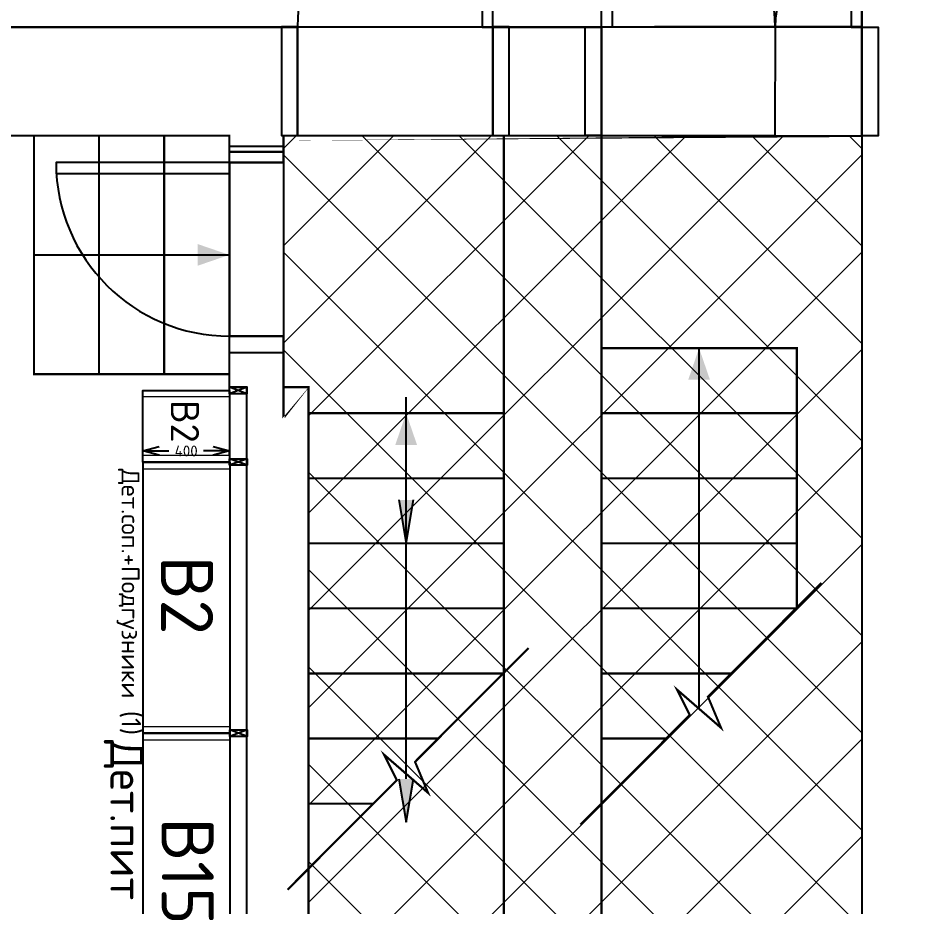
# Model space of a CAD drawing. Extents: x 2032930 to 2119419, y 2254097 to 2318481.
# Drawn here: x 2089750 to 2093928, y 2291763 to 2295861 of the extents above; entities that cross this region are included whole.
import ezdxf
from ezdxf.enums import TextEntityAlignment as Align

# ---------------------------------------------------------------- set-up
doc = ezdxf.new("R2010")
doc.units = 0
doc.header["$LTSCALE"] = 50
doc.set_wipeout_variables(frame=1)
doc.header["$PDMODE"] = 34
doc.header["$PDSIZE"] = 20
doc.layers.get('0').update_dxf_attribs({"linetype": 'CONTINUOUS'})
doc.layers.get('Defpoints').update_dxf_attribs({"linetype": 'CONTINUOUS'})
for name, color, linetype in [('Вспомогательные линии ПП', 7, 'CONTINUOUS'), ('ДВЕРИ JDA', 86, 'CONTINUOUS'), ('ДВЕРИ СУЩЕСТВУЮЩИЕ', 5, 'CONTINUOUS'), ('ДВЕРИ УСТАНАВЛИВАЕМЫЕ', 86, 'CONTINUOUS'), ('ДВЕРИ_НАПРАВЛЕНИЕ JDA', 86, 'CONTINUOUS'), ('Лестница-пандус-разгрузка существующие', 250, 'CONTINUOUS'), ('ПОКУПАТЕЛЬСКИЕ ПОТОКИ', 7, 'CONTINUOUS'), ('ПРОЕМЫ JDA', 7, 'CONTINUOUS'), ('ТО_ТП', 6, 'CONTINUOUS'), ('ТО_ТП_JDA', 6, 'CONTINUOUS'), ('ТО_ТП_ТЕКСТ JDA', 7, 'CONTINUOUS'), ('ТО_ТП_ТЕКСТ ТП', 7, 'CONTINUOUS'), ('ТОВАРНЫЕ ГРУППЫ JDA', 7, 'CONTINUOUS')]:
    doc.layers.add(name, color=color, linetype=linetype)
doc.layers.add('Стены обмер', color=250, linetype='CONTINUOUS', lineweight=20)
doc.layers.add('Территория собственника', color=7, linetype='CONTINUOUS', lineweight=18)
doc.styles.get("Standard").update_dxf_attribs({"font": 'isocpeur.ttf'})
doc.dimstyles.get("Standard").update_dxf_attribs({"dimscale": 0, "dimtxt": 180, "dimasz": 75, "dimexe": 0, "dimexo": 0, "dimgap": 30, "dimtad": 1, "dimdec": 0, "dimdsep": 46, "dimtxsty": 'Standard', "dimblk1": '_OPEN30_', "dimblk2": '_OPEN30_', "dimsah": 1, "dimcen": 25, "dimadec": 0, "dimazin": 0, "dimtfac": 1, "dimtdec": 0, "dimtmove": 0, "dimatfit": 3, "dimldrblk": '_OPEN30_', "dimfxl": 1, "dimtolj": 1, "dimtzin": 0, "dimarcsym": 0})

# ---------------------------------------------------------------- blocks, each defined once
blk = doc.blocks.new('*U139')
at = {"layer": 'Вспомогательные линии ПП'}
for p, q in [((300, -550), (0, -550)), ((600, -550), (300, -550)), ((900, -550), (600, -550))]:
    blk.add_line(p, q, dxfattribs=at)
blk.add_solid([(145.8214454379049, -500), (145.8214454379049, -600), (0, -550)], dxfattribs=at)
at = {"layer": 'Лестница-пандус-разгрузка существующие', "const_width": 10}
for points in [[(300, 0), (0, 0), (0, -1100), (300, -1100), (300, 0)], [(600, 0), (300, 0), (300, -1100), (600, -1100), (600, 0)], [(900, 0), (600, 0), (600, -1100), (900, -1100), (900, 0)]]:
    blk.add_lwpolyline(points, dxfattribs=at)
blk = doc.blocks.new('*U687')
at = {"color": 7, "true_color": 0xf2f2f2}
blk.add_wipeout([(-1.1368683772161603e-13, 2.2737367544323206e-13), (-900.0000000000002, 0), (-900.0000000000002, -499.99999999969384), (-1.1368683772161603e-13, -499.9999999996937)], dxfattribs=at).dxf.layer = 'Defpoints'
at = {"layer": 'ДВЕРИ JDA'}
for p, q in [((0, 0), (0, -499.9999999996938)), ((-900, -7.105427357601002e-15), (-900, -499.9999999996938))]:
    blk.add_line(p, q, dxfattribs=at)
at = {"layer": 'ДВЕРИ JDA', "color": 76}
for points in [[(0, 0), (-1.024225630920067e-13, 899.9999999999999), (-49.75000000000021, 899.9999999999999), (-49.75, 0)], [(-899.9999999999998, -499.9999999996936), (-900, 1.651860762652852), (-974.75, 1.651860762652852), (-974.7499999999998, -499.9999999996936)], [(74.75000000000011, -499.9999999996936), (74.75, 1.651860762652859), (0, 1.651860762652859), (2.273736754432321e-13, -499.9999999996936)]]:
    blk.add_lwpolyline(points, close=True, dxfattribs=at)
at = {"layer": 'ДВЕРИ_НАПРАВЛЕНИЕ JDA', "color": 76}
blk.add_arc((0, 0), 900, 90.00000000000001, 180, dxfattribs=at)
at = {"layer": 'ПРОЕМЫ JDA', "transparency": 33554457}
blk.add_lwpolyline([(0, 0), (-900, -7.105427357601002e-15), (-900, -499.999999999694), (0, -499.9999999996938)], close=True, dxfattribs=at)
blk = doc.blocks.new('*U691')
at = {"color": 7, "true_color": 0xf2f2f2}
blk.add_wipeout([(-1.1368683772161603e-13, 2.2737367544323206e-13), (-800.0000000000002, 0), (-800.0000000000002, -249.17406961850054), (-1.1368683772161603e-13, -249.1740696185003)], dxfattribs=at).dxf.layer = 'Defpoints'
at = {"layer": 'ДВЕРИ JDA'}
for p, q in [((-800, 0), (-800, -249.1740696185004)), ((0, 0), (0, -249.1740696185004))]:
    blk.add_line(p, q, dxfattribs=at)
at = {"layer": 'ДВЕРИ JDA', "color": 76}
for points in [[(0, 0), (-1.13686837721616e-13, 799.9999999999999), (-49.75000000000023, 799.9999999999999), (-49.75, 0)], [(-799.9999999999998, -249.1740696185002), (-800, 1.651860762652859), (-874.75, 1.651860762652859), (-874.7499999999998, -249.1740696185002)], [(74.75000000000011, -249.1740696185002), (74.75, 1.651860762652859), (0, 1.651860762652859), (2.273736754432321e-13, -249.1740696185002)]]:
    blk.add_lwpolyline(points, close=True, dxfattribs=at)
at = {"layer": 'ДВЕРИ_НАПРАВЛЕНИЕ JDA', "color": 76}
blk.add_arc((0, 0), 800, 90.00000000000001, 180, dxfattribs=at)
at = {"layer": 'ПРОЕМЫ JDA', "transparency": 33554457}
blk.add_lwpolyline([(0, 0), (-800, 0), (-800, -249.1740696185005), (0, -249.1740696185004)], close=True, dxfattribs=at)
blk = doc.blocks.new('*U719')
at = {"color": 7, "true_color": 0xf2f2f2}
blk.add_wipeout([(-800.0000000000001, -1.3642420526593924e-12), (0, 0), (0, -500.9857038700443), (-800.0000000000001, -500.98570387004577)], dxfattribs=at).dxf.layer = 'Defpoints'
at = {"layer": 'ДВЕРИ JDA', "color": 18, "linetype": 'ByBlock', "true_color": 0x000000}
blk.add_line((-800, -500.9857038700457), (-800, -1.405746437499029e-12), dxfattribs=at)
at = {"layer": 'ДВЕРИ JDA', "color": 18, "true_color": 0x000000}
for points in [[(-800, -1.405746437499029e-12), (-800.0000000000013, 799.9999999999986), (-750.0000000000013, 799.9999999999986), (-750, -1.405746437499029e-12)], [(-875.0434342803201, -500.9857038700457), (-875.0434342812514, -1.405746437499029e-12), (-800, -1.405746437499029e-12), (-799.9999999990687, -500.9857038700457)]]:
    blk.add_lwpolyline(points, close=True, dxfattribs=at)
at = {"color": 7, "true_color": 0xf2f2f2}
blk.add_wipeout([(2.842170943040401e-14, 0), (400.0000000000001, -4.547473508864641e-13), (400.0000000000001, -500.98570387004486), (2.842170943040401e-14, -500.9857038700444)], dxfattribs=at).dxf.layer = 'Defpoints'
at = {"layer": 'ДВЕРИ JDA', "color": 18, "linetype": 'ByBlock', "true_color": 0x000000}
blk.add_line((400, -500.9857038700447), (400, -4.685821458330097e-13), dxfattribs=at)
at = {"layer": 'ДВЕРИ JDA', "color": 18, "true_color": 0x000000}
for points in [[(400, -4.685821458330097e-13), (400.0000000000005, 399.9999999999995), (350.0000000000005, 399.9999999999995), (350, -4.685821458330097e-13)], [(400.0000000009313, -500.9857038700447), (400, -4.685821458330097e-13), (475.0434342812514, -4.685821458330097e-13), (475.0434342821827, -500.9857038700447)]]:
    blk.add_lwpolyline(points, close=True, dxfattribs=at)
at = {"layer": 'ДВЕРИ_НАПРАВЛЕНИЕ JDA', "color": 18, "true_color": 0x000000}
for centre, radius, start, end in [((-800, -1.405746437499029e-12), 800, 1.272221872585407e-13, 90), ((400.0000000000001, -4.685821458330098e-13), 400.0000000000001, 90, 179.9999999999999)]:
    blk.add_arc(centre, radius, start, end, dxfattribs=at)
at = {"layer": 'ПРОЕМЫ JDA', "transparency": 33554457}
for points in [[(-800, -1.405746437499029e-12), (2.842170943040401e-14, 0), (2.842170943040401e-14, -500.9857038700443), (-800, -500.9857038700457)], [(2.842170943040401e-14, -500.9857038700443), (400, -500.9857038700447), (400, -4.685821458330097e-13), (2.842170943040401e-14, 0)]]:
    blk.add_lwpolyline(points, close=True, dxfattribs=at)
blk = doc.blocks.new('В15 стеллаж 400')
at = {"layer": 'ТО_ТП', "color": 212, "lineweight": 5}
for p, q in [((-1233.948741650209, -479.9999962783586), (-1233.948741650209, -79.9999962783586)), ((-46.05120279244147, -479.9999962783586), (-46.05120279244147, -79.9999962783586))]:
    blk.add_line(p, q, dxfattribs=at)
at = {"layer": 'ТО_ТП_JDA'}
blk.add_lwpolyline([(-14.99997222132515, -479.9999962783586), (-1264.999972221325, -479.9999962783586), (-1264.999972221325, -79.9999962783586), (-14.99997222132515, -79.9999962783586)], close=True, dxfattribs=at)
at = {"layer": 'ТО_ТП_ТЕКСТ JDA', "lineweight": 40}
blk.add_text('В15', height=240, dxfattribs=at).set_placement((-628.1597853126004, -393.895359631575), align=Align.CENTER)
blk = doc.blocks.new('СБ Стойка H1700')
at = {"layer": 'ТО_ТП', "color": 212}
for p, q in [((-30, 0), (0, -80)), ((0, 0), (-30, -80))]:
    blk.add_line(p, q, dxfattribs=at)
blk.add_lwpolyline([(0, -80), (-30, -80), (-30, 0), (0, 0)], close=True, dxfattribs=at)
blk = doc.blocks.new('*U275')
at = {"layer": 'ТО_ТП'}
for p in [(-1249.999998537274, 5.516620149137452e-06), (0, 0), (0, 0), (0, 0), (-1249.999993643491, -7.533468306064606e-06)]:
    blk.add_blockref('СБ Стойка H1700', p, dxfattribs=at)
at = {"layer": 'ТО_ТП', "linetype": 'ByBlock'}
blk.add_blockref('В15 стеллаж 400', (0, 0), dxfattribs=at)
blk = doc.blocks.new('_OPEN30_')
at = {"color": 0, "linetype": 'ByBlock'}
for p, q in [((-1, 0.26794919), (0, 0)), ((0, 0), (-1, -0.26794919)), ((0, 0), (-1, 0))]:
    blk.add_line(p, q, dxfattribs=at)
blk = doc.blocks.new('*D245')
at = {"layer": 'Defpoints', "color": 0, "transparency": 16777216}
for p in [(-51.06360778748058, 5.69278709438813e-15), (-30.96741853794083, 0), (-16.39301811624318, -400)]:
    blk.add_point(p, dxfattribs=at)
at = {"layer": 'ТО_ТП_ТЕКСТ ТП', "color": 0, "lineweight": -2, "transparency": 16777216}
for p, q in [((-30.96741853794083, 0), (-51.06360778748058, 5.69278709438813e-15)), ((-51.06360778748059, -74.99999999999999), (-51.06360778748061, -120)), ((-51.06360778748065, -325), (-51.06360778748064, -280)), ((-16.39301811624318, -400), (-51.06360778748066, -400))]:
    blk.add_line(p, q, dxfattribs=at)
at = {"layer": 'ТО_ТП_ТЕКСТ ТП', "color": 0, "lineweight": -2, "transparency": 16777216, "xscale": 75, "yscale": 75, "zscale": 75}
for p, rotation in [((-51.06360778748058, 5.69278709438813e-15), 90), ((-51.06360778748066, -400), 270)]:
    blk.add_blockref('_OPEN30_', p, dxfattribs=dict(at, rotation=rotation))
at = {"layer": 'ТО_ТП_ТЕКСТ ТП', "color": 0, "transparency": 16777216, "insert": (-51.06360778748059, -200), "char_height": 50, "attachment_point": 5, "rotation": 90}
blk.add_mtext('\\A1;400', dxfattribs=at)
blk = doc.blocks.new('*U389')
at = {"layer": 'ТОВАРНЫЕ ГРУППЫ JDA', "insert": (0.982666326337494, -0.169899475616603), "char_height": 150, "width": 1250, "attachment_point": 1}
blk.add_mtext('Дет.пит (1)', dxfattribs=at)
blk = doc.blocks.new('*U412')
at = {"layer": 'ТОВАРНЫЕ ГРУППЫ JDA', "insert": (0, 0), "char_height": 90, "width": 1250, "attachment_point": 1}
blk.add_mtext('{\\H0.91667x;Дет.соп.+Подгузники} (1)', dxfattribs=at)
blk = doc.blocks.new('В2 стеллаж 400')
at = {"layer": 'ТО_ТП', "color": 212, "lineweight": 5}
for p, q in [((-1233.948763072374, -480.0000075333228), (-1233.948763072374, -80.00000753332279)), ((-46.05122421460692, -480.0000075333228), (-46.05122421460692, -80.00000753332279))]:
    blk.add_line(p, q, dxfattribs=at)
at = {"layer": 'ТО_ТП_JDA'}
blk.add_lwpolyline([(-14.9999936434906, -480.0000075333228), (-1264.999993643491, -480.0000075333228), (-1264.999993643491, -80.00000753332279), (-14.9999936434906, -80.00000753332279)], close=True, dxfattribs=at)
at = {"layer": 'ТО_ТП_ТЕКСТ JDA', "lineweight": 40}
blk.add_text('В2', height=240, dxfattribs=at).set_placement((-650.6642983949278, -396.9561299513498), align=Align.CENTER)
blk = doc.blocks.new('*U274')
at = {"layer": 'ТО_ТП'}
for p in [(-1249.999998537274, 5.516620149137452e-06), (0, 0), (0, 0), (0, 0), (-1249.999993643491, -7.533468306064606e-06)]:
    blk.add_blockref('СБ Стойка H1700', p, dxfattribs=at)
at = {"layer": 'ТО_ТП', "linetype": 'ByBlock'}
blk.add_blockref('В2 стеллаж 400', (0, 0), dxfattribs=at)
blk = doc.blocks.new('В2 330 400')
at = {"layer": 'ТО_ТП', "color": 212, "lineweight": 5}
for p, q in [((-301.9488017833792, -400.0000000000001), (-301.9488017833792, 0)), ((-31.05123057099991, -400), (-31.05123057099991, 0))]:
    blk.add_line(p, q, dxfattribs=at)
at = {"layer": 'ТО_ТП_JDA', "linetype": 'ByBlock', "ltscale": 2}
blk.add_lwpolyline([(-330, 0), (0, 0), (0, -400), (-330, -400)], close=True, dxfattribs=at)
at = {"layer": 'ТО_ТП_ТЕКСТ JDA', "lineweight": 40}
blk.add_text('В2', height=130, dxfattribs=at).set_placement((-187.6944643702591, -270.6792545951903), align=Align.CENTER)
at = {"layer": 'ТО_ТП_ТЕКСТ ТП'}
dim = blk.add_linear_dim(base=(-51.06360778748058, 5.69278709438813e-15), p1=(-16.39301811624318, -400), p2=(-30.96741853794083, 0), angle=270, dimstyle='Standard', override={"dimscale": 1, "dimtxt": 50, "dimtad": 0, "dimdec": 0, "dimarcsym": 2}, dxfattribs=at)
dim.commit()
dim.dimension.update_dxf_attribs({"geometry": '*D245', "text_midpoint": (-51.06360778748059, -200)})
blk = doc.blocks.new('*U271')
at = {"layer": 'ТО_ТП'}
for p in [(-329.9999499387341, 5.516620149137452e-06), (0, 0), (0, 0), (0, 0)]:
    blk.add_blockref('СБ Стойка H1700', p, dxfattribs=at)
at = {"layer": 'ТО_ТП', "linetype": 'ByBlock'}
blk.add_blockref('В2 330 400', (-14.99994993873406, -80), dxfattribs=at)

msp = doc.modelspace()

# ---------------------------------------------------------------- hatches: boundary and pattern name
at = {"layer": 'Территория собственника'}
h = msp.add_hatch(dxfattribs=at)
h.set_pattern_fill('ANSI37', color=256, scale=100)
h.set_pattern_definition([(45, (201287.8935740592, 115.8205210426822), (-224.5064030267288, 224.5064030267288), []), (135, (201287.8935740592, 115.8205210426822), (-224.5064030267288, -224.5064030267288), [])])
h.paths.add_polyline_path([(2088468.204100553, 2282914.32782437), (2093638.204100553, 2282914.32782437), (2093638.204100554, 2288766.432143324), (2093375.625353387, 2288862.226608725), (2093909.525643391, 2288962.639801621), (2093638.204100554, 2289063.052994518), (2093638.204100554, 2295318.077647387), (2090973.204100554, 2295319.32782437), (2090973.204100553, 2294159.32782437), (2091088.204100554, 2294157.067124022), (2091088.204100554, 2290879.32782437), (2092437.944938562, 2290879.32782437), (2092437.944938562, 2288504.32782437), (2088468.204100554, 2288504.32782437)])

# ---------------------------------------------------------------- linework, layer by layer
at = {"layer": 'Вспомогательные линии ПП'}
for p, q in [((2092887.944938562, 2294039.32782437), (2092887.944938562, 2294339.32782437)), ((2091538.204100554, 2293739.32782437), (2091538.204100554, 2294039.32782437)), ((2092887.944938562, 2293739.32782437), (2092887.944938562, 2294039.32782437)), ((2091538.204100554, 2293439.32782437), (2091538.204100554, 2293739.32782437)), ((2092887.944938562, 2293439.32782437), (2092887.944938562, 2293739.32782437)), ((2091538.204100554, 2293139.32782437), (2091538.204100554, 2293439.32782437)), ((2092887.944938562, 2293139.32782437), (2092887.944938562, 2293439.32782437)), ((2091538.204100554, 2292839.32782437), (2091538.204100554, 2293139.32782437)), ((2092887.944938562, 2292839.32782437), (2092887.944938562, 2293139.32782437)), ((2091538.204100554, 2292539.32782437), (2091538.204100554, 2292839.32782437)), ((2092887.944938562, 2292676.450911229), (2092887.944938562, 2292839.32782437)), ((2091538.204100554, 2292376.450911229), (2091538.204100554, 2292539.32782437))]:
    msp.add_line(p, q, dxfattribs=at)
for points in [[(2092937.944938562, 2294193.506378932), (2092837.944938562, 2294193.506378932), (2092887.944938562, 2294339.32782437)], [(2091588.204100554, 2293893.506378932), (2091488.204100554, 2293893.506378932), (2091538.204100554, 2294039.32782437)]]:
    msp.add_solid(points, dxfattribs=at)
at = {"layer": 'Лестница-пандус-разгрузка существующие', "const_width": 10}
for points in [[(2093337.944938562, 2294039.32782437), (2093337.944938562, 2294339.32782437), (2092437.944938562, 2294339.32782437), (2092437.944938562, 2294039.32782437), (2093337.944938562, 2294039.32782437)], [(2091988.204100554, 2293739.32782437), (2091988.204100554, 2294039.32782437), (2091088.204100554, 2294039.32782437), (2091088.204100554, 2293739.32782437), (2091988.204100554, 2293739.32782437)], [(2093337.944938562, 2293739.32782437), (2093337.944938562, 2294039.32782437), (2092437.944938562, 2294039.32782437), (2092437.944938562, 2293739.32782437), (2093337.944938562, 2293739.32782437)], [(2091988.204100554, 2293439.32782437), (2091988.204100554, 2293739.32782437), (2091088.204100554, 2293739.32782437), (2091088.204100554, 2293439.32782437), (2091988.204100554, 2293439.32782437)], [(2093337.944938562, 2293439.32782437), (2093337.944938562, 2293739.32782437), (2092437.944938562, 2293739.32782437), (2092437.944938562, 2293439.32782437), (2093337.944938562, 2293439.32782437)], [(2091988.204100554, 2293139.32782437), (2091988.204100554, 2293439.32782437), (2091088.204100554, 2293439.32782437), (2091088.204100554, 2293139.32782437), (2091988.204100554, 2293139.32782437)], [(2093337.944938562, 2293139.32782437), (2093337.944938562, 2293439.32782437), (2092437.944938562, 2293439.32782437), (2092437.944938562, 2293139.32782437), (2093337.944938562, 2293139.32782437)], [(2091988.204100554, 2292839.32782437), (2091988.204100554, 2293139.32782437), (2091088.204100554, 2293139.32782437), (2091088.204100554, 2292839.32782437), (2091988.204100554, 2292839.32782437)], [(2093334.851392807, 2293139.32782437), (2092437.944938562, 2293139.32782437), (2092437.944938562, 2292839.32782437), (2093035.882574725, 2292839.32782437)], [(2091985.110554799, 2292839.32782437), (2091088.204100554, 2292839.32782437), (2091088.204100554, 2292539.32782437), (2091686.141736717, 2292539.32782437)], [(2093035.882574725, 2292839.32782437), (2092437.944938562, 2292839.32782437), (2092437.944938562, 2292539.32782437), (2092736.913756643, 2292539.32782437)], [(2091686.141736717, 2292539.32782437), (2091088.204100554, 2292539.32782437), (2091088.204100554, 2292239.32782437), (2091387.172918636, 2292239.32782437)]]:
    msp.add_lwpolyline(points, dxfattribs=at)
at = {"layer": 'ПОКУПАТЕЛЬСКИЕ ПОТОКИ', "color": 1}
for p, q in [((2091504.870767221, 2293639.32782437), (2091538.204100554, 2293439.32782437)), ((2091504.870767221, 2293639.32782437), (2091538.204100554, 2293439.32782437)), ((2091538.204100554, 2293439.32782437), (2091571.537433887, 2293639.32782437)), ((2091538.204100554, 2293439.32782437), (2091571.537433887, 2293639.32782437)), ((2091504.870767221, 2292353.45771235), (2091538.204100554, 2292153.45771235)), ((2091504.870767221, 2292353.45771235), (2091538.204100554, 2292153.45771235)), ((2091538.204100554, 2292153.45771235), (2091571.537433887, 2292353.45771235)), ((2091538.204100554, 2292153.45771235), (2091571.537433887, 2292353.45771235))]:
    msp.add_line(p, q, dxfattribs=at)
for points in [[(2091538.204100554, 2293639.32782437), (2091538.204100554, 2294112.567028894)], [(2091538.204100554, 2292353.45771235), (2091538.204100554, 2292826.696916874)]]:
    msp.add_lwpolyline(points, dxfattribs=at)
for points in [[(2091571.537433887, 2293639.32782437), (2091538.204100554, 2293439.32782437), (2091504.870767221, 2293639.32782437)], [(2091571.537433887, 2293639.32782437), (2091538.204100554, 2293439.32782437), (2091504.870767221, 2293639.32782437)], [(2091571.537433887, 2292353.45771235), (2091538.204100554, 2292153.45771235), (2091504.870767221, 2292353.45771235)], [(2091571.537433887, 2292353.45771235), (2091538.204100554, 2292153.45771235), (2091504.870767221, 2292353.45771235)]]:
    msp.add_solid(points, dxfattribs=at)
at = {"layer": 'Стены обмер', "color": 7, "const_width": 10}
for points in [[(2067508.700857362, 2305552.033810792), (2067076.608178864, 2305552.033810792), (2074448.592707726, 2305552.033810792), (2074593.142667039, 2306052.726098981), (2074674.702289553, 2305160.753384768), (2074750.262338377, 2305552.033810792), (2082063.719613886, 2305552.033810792), (2081286.700857362, 2305552.033810792), (2081286.700857362, 2298732.033810792), (2080786.700857362, 2298732.033810792), (2080786.700857362, 2297505.831067562), (2082973.204100554, 2295319.327824369), (2084209.456482199, 2295319.32782437), (2084209.456482199, 2295819.32782437), (2093638.204100554, 2295819.32782437), (2093638.204100554, 2296493.741559206), (2093638.204100554, 2289063.052994518), (2093909.525643391, 2288955.850134221), (2093375.625353387, 2288862.226608725), (2093638.204100554, 2288766.432143324), (2093638.204100554, 2281381.570626077), (2093638.204100554, 2282004.32782437), (2067508.700857362, 2282004.32782437)], [(2093638.204100554, 2295821.805615514), (2093638.204100554, 2295320.153754751), (2092437.944938562, 2295320.153754751), (2092437.944938562, 2295820.153754751)], [(2088468.204100553, 2282914.32782437), (2093638.204100553, 2282914.32782437), (2093638.204100554, 2288766.432143324), (2093375.625353387, 2288862.226608725), (2093909.525643391, 2288962.639801621), (2093638.204100554, 2289063.052994518), (2093638.204100554, 2295318.077647387), (2090973.204100554, 2295319.32782437), (2090973.204100553, 2294159.32782437), (2091088.204100554, 2294157.067124022), (2091088.204100554, 2290879.32782437), (2092437.944938562, 2290879.32782437), (2092437.944938562, 2288504.32782437), (2088468.204100554, 2288504.32782437)], [(2091088.204100554, 2290879.32782437), (2091988.204100554, 2290879.32782437), (2091988.204100554, 2295319.32782437), (2090973.204100554, 2295319.32782437), (2090973.204100553, 2294159.32782437), (2091088.204100554, 2294159.32782437)]]:
    msp.add_lwpolyline(points, close=True, dxfattribs=at)
at = {"layer": 'Стены обмер', "color": 7}
msp.add_lwpolyline([(2085193.204100554, 2295319.32782437, 10, 10, 0), (2090723.204100554, 2295319.32782437, 10, 10, 0), (2090723.204100554, 2294159.32782437, 10, 10, 0), (2090803.204100554, 2294159.32782437, 10, 10, 0), (2090803.204100554, 2290759.32782437, 10, 10, 0), (2091938.204100554, 2290759.32782437, 10, 10, 0), (2091938.204100554, 2289014.32782437, 0, 0, 0), (2091938.204100554, 2289014.32782437, 10, 10, 0), (2088468.204100554, 2289014.32782437, 10, 10, 0), (2088468.204100554, 2290874.32782437, 10, 10, 0), (2087598.204100554, 2290874.32782437, 10, 10, 0), (2087598.204100554, 2282914.32782437, 10, 10, 0), (2085438.204100554, 2282914.32782437, 10, 10, 0)], format="xyseb", dxfattribs=at)
at = {"layer": 'Стены обмер', "color": 7, "const_width": 10}
for points in [[(2090723.204100554, 2295244.57782437), (2090973.204100554, 2295244.57782437)], [(2090723.204100554, 2294644.57782437), (2090973.204100554, 2294644.57782437)], [(2092340.948644249, 2292141.996977359), (2092844.778924515, 2292647.565033083), (2092786.118605337, 2292764.97747142), (2092989.01427996, 2292588.582470411), (2092928.806999391, 2292731.8829316), (2093451.542277708, 2293256.421191147)], [(2090991.207806241, 2291841.996977359), (2091495.038086507, 2292347.565033083), (2091436.377767329, 2292464.97747142), (2091639.273441952, 2292288.582470411), (2091579.066161383, 2292431.8829316), (2092101.8014397, 2292956.421191147)]]:
    msp.add_lwpolyline(points, dxfattribs=at)

# ---------------------------------------------------------------- block references
at = {"layer": 'Лестница-пандус-разгрузка существующие', "rotation": 180}
msp.add_blockref('*U139', (2090723.204100554, 2294219.32782437), dxfattribs=at)
at = {"layer": 'ТО_ТП', "rotation": 270}
for name, p in [('*U271', (2090804.608128859, 2293799.327874431)), ('*U274', (2090805.608130876, 2292549.327892037)), ('*U275', (2090805.608119621, 2291299.327913459))]:
    msp.add_blockref(name, p, dxfattribs=at)
at = {"layer": 'ТОВАРНЫЕ ГРУППЫ JDA', "rotation": 270}
for name, p in [('*U412', (2090316.924680501, 2293783.348499145)), ('*U389', (2090325.608123343, 2292533.27665511))]:
    msp.add_blockref(name, p, dxfattribs=at)

# ---------------------------------------------------------------- next in the draw order: block references
at = {"layer": 'ДВЕРИ УСТАНАВЛИВАЕМЫЕ'}
msp.add_blockref('*U687', (2091938.204100554, 2295819.32782437), dxfattribs=at)
at = {"layer": 'ДВЕРИ УСТАНАВЛИВАЕМЫЕ', "rotation": 90}
msp.add_blockref('*U691', (2090724.855961316, 2295194.57782437), dxfattribs=at)

# ---------------------------------------------------------------- next in the draw order: linework, layer by layer
at = {"layer": 'Стены обмер', "color": 7, "const_width": 10}
msp.add_lwpolyline([(2091988.204100554, 2288504.32782437), (2091988.204100554, 2295319.32782437), (2092437.944938562, 2295319.32782437), (2092437.944938562, 2288504.32782437)], close=True, dxfattribs=at)

# ---------------------------------------------------------------- next in the draw order: block references
at = {"layer": 'ДВЕРИ СУЩЕСТВУЮЩИЕ', "rotation": 359.9479581891525}
msp.add_blockref('*U719', (2093237.944608558, 2295819.427114092), dxfattribs=at)

doc.saveas('drawing.dxf')
